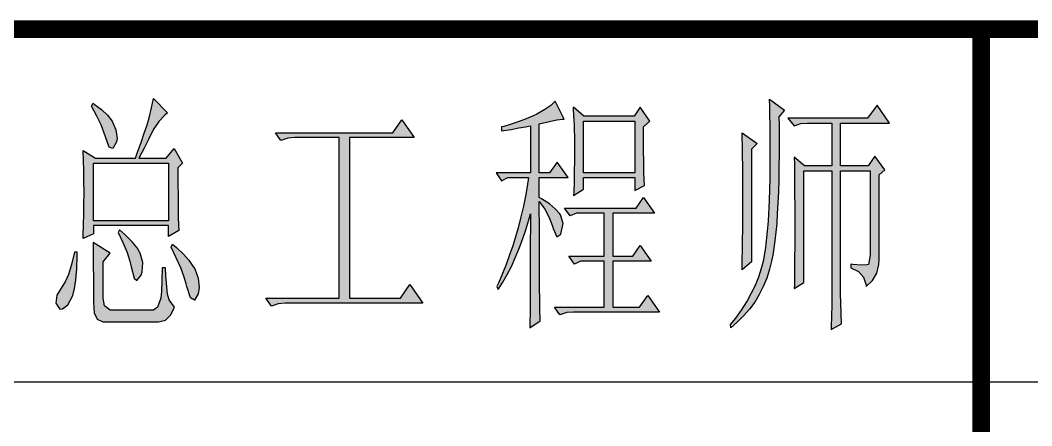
# Model space of a CAD drawing. Extents: x 575917 to 733065, y -270021 to -228021.
# Drawn here: x 633798 to 635345, y -265849 to -265228 of the extents above; entities that cross this region are included whole.
import ezdxf

# ---------------------------------------------------------------- set-up
doc = ezdxf.new("R2010")
doc.units = 0
doc.header["$LTSCALE"] = 1000
doc.header["$MEASUREMENT"] = 0
doc.layers.get('0').update_dxf_attribs({"linetype": 'CONTINUOUS'})
doc.layers.add('1', color=3, linetype='CONTINUOUS')

msp = doc.modelspace()

# ---------------------------------------------------------------- hatches: boundary and pattern name
at = {"layer": '1'}
h = msp.add_hatch(color=256, dxfattribs=at)
h.paths.add_polyline_path([(634018.9, -265373.1), (634023.2, -265369.7), (634001.4, -265347.5), (633998.4, -265361.6), (633995, -265376.9), (633992, -265388), (633987.3, -265400.8), (633982.6, -265414.9), (633977, -265429.9), (633974.1, -265438.8), (633913, -265438.8), (633894.2, -265426.9), (633894.7, -265442.3), (633895.1, -265458), (633895.1, -265474.3), (633895.5, -265490.9), (633895.5, -265493.1), (633895.1, -265508.8), (633895.1, -265524.6), (633894.7, -265540.9), (633894.2, -265556.7), (633894.2, -265561.8), (633910, -265554.5), (633910, -265542.1), (634024.4, -265542.1), (634024.4, -265558.8), (634040.2, -265549.8), (634039.8, -265540.9), (634039.4, -265529.3), (634039.4, -265497.3), (634038.9, -265476.8), (634038.9, -265453.8), (634046.2, -265446.5), (634033, -265423.9), (634021, -265438.8), (633979.2, -265438.8), (633987.3, -265423.5), (633994.1, -265410.2), (633999.7, -265398.7), (634002.2, -265394), (634009.9, -265382.5)])
h.paths.add_polyline_path([(634024.4, -265446.5), (634024.4, -265534.9), (633910, -265534.9), (633910, -265446.5)], flags=16)
h.paths.add_polyline_path([(633938.2, -265382.1), (633931.4, -265373.1), (633922, -265364.6), (633910.9, -265356), (633909.2, -265354.7), (633907, -265359.4), (633915.2, -265374.4), (633921.6, -265388), (633926.2, -265400.4), (633928, -265406), (633933.9, -265421.8), (633939.5, -265423.9), (633945, -265413.7), (633945.9, -265409), (633944.2, -265395.3)], flags=17)
h.paths.add_polyline_path([(634062, -265604), (634055.6, -265595.1), (634047.5, -265585.7), (634036.8, -265575.9), (634030.8, -265570.7), (634028.7, -265575.4), (634036.4, -265591.7), (634043.2, -265606.6), (634047.9, -265619.8), (634051.8, -265631.4), (634052.6, -265635.2), (634058.2, -265652.7), (634064.1, -265656.5), (634070.1, -265646.7), (634071.4, -265636.9), (634069.7, -265622.8), (634064.6, -265608.3)])
h.paths.add_polyline_path([(633981.3, -265584.4), (633976.6, -265576.3), (633968.9, -265566.9), (633958.3, -265556.2), (633949.7, -265548.5), (633947.6, -265552.8), (633955.3, -265569), (633961.3, -265583.1), (633965.5, -265596.4), (633967.7, -265605.3), (633971.9, -265622.8), (633976.2, -265626.2), (633983, -265618.1), (633984.3, -265613), (633985.2, -265598.5)])
h.paths.add_polyline_path([(633883.1, -265625), (633884.4, -265608.3), (633884.8, -265587.8), (633884.8, -265582.7), (633880.6, -265582.7), (633876.3, -265601.5), (633871.6, -265616.8), (633866.5, -265628.4), (633861.8, -265635.2), (633853.7, -265648.4), (633852.4, -265660.8), (633858.4, -265670.2), (633862.6, -265669.8), (633870.8, -265663.4), (633878.4, -265649.3), (633878.4, -265648.9), (633881, -265638.6)])
h.paths.add_polyline_path([(633924.5, -265653.1), (633924.5, -265597.6), (633935.2, -265584.4), (633909.2, -265567.8), (633909.2, -265576.7), (633909.6, -265588.7), (633909.6, -265603.6), (633910, -265621.5), (633910, -265659.5), (633910.9, -265675.8), (633915.6, -265685.6), (633924.1, -265689.4), (634009.5, -265689.4), (634020.2, -265686.9), (634028.3, -265678.7), (634033.8, -265666.8), (634025.7, -265655.7), (634023.2, -265647.2), (634021.9, -265636.1), (634020.6, -265619), (634020.2, -265607), (634015, -265607), (634014.6, -265626.7), (634013.8, -265642.5), (634012.9, -265653.1), (634007.8, -265666.8), (634001.4, -265671.5), (633935.2, -265671.5), (633926.7, -265665.1)])
h.paths.add_polyline_path([(634301.4, -265407.2), (634400, -265407.2), (634381.2, -265380.4), (634367.5, -265400), (634188.3, -265400), (634196.4, -265411.9), (634207, -265408.5), (634217.7, -265407.2), (634285.6, -265407.2), (634285.6, -265653.1), (634173.3, -265653.1), (634181.9, -265665.5), (634192.1, -265661.7), (634202.8, -265660.8), (634413.7, -265660.8), (634393.6, -265632.2), (634379.1, -265653.1), (634301.4, -265653.1)])
h.paths.add_polyline_path([(634591.5, -265468.7), (634635.9, -265468.7), (634618.8, -265444.8), (634607.3, -265461.5), (634591.5, -265461.5), (634591.5, -265386.3), (634606.9, -265382.5), (634618.4, -265380.4), (634626.9, -265379.1), (634629.5, -265379.1), (634615.8, -265351.8), (634609.4, -265358.2), (634600, -265364.6), (634587.6, -265371.4), (634581.2, -265374.4), (634568.9, -265379.5), (634557.8, -265383.8), (634547.1, -265387.2), (634537.3, -265390.2), (634533.9, -265391), (634533.9, -265397), (634548.4, -265394.9), (634560.3, -265392.7), (634570.6, -265391), (634578.3, -265389.3), (634578.3, -265461.5), (634525.7, -265461.5), (634533.9, -265473.4), (634543.3, -265468.7), (634574.8, -265468.7), (634573.1, -265482.4), (634570.6, -265496.9), (634567.2, -265512.3), (634563.3, -265528.5), (634559, -265545.6), (634555.2, -265559.2), (634550.9, -265572.9), (634546.2, -265587), (634541.1, -265601.5), (634535.1, -265615.6), (634529.2, -265630.1), (634526.6, -265635.2), (634528.7, -265639.9), (634535.6, -265628.8), (634542.4, -265616.8), (634548.8, -265604.5), (634554.8, -265591.7), (634560.3, -265578), (634565.9, -265563.5), (634571, -265548.5), (634575.7, -265533.2), (634578.3, -265524.2), (634578.3, -265545.6), (634577.8, -265565.2), (634577.8, -265650.1), (634577.4, -265663.8), (634577.4, -265677), (634577, -265688.6), (634577, -265698.4), (634592.8, -265687.7), (634592.8, -265682.2), (634592.3, -265674.5), (634592.3, -265653.1), (634591.9, -265639.5), (634591.9, -265542.1), (634591.5, -265516.5), (634591.5, -265505), (634600, -265517), (634606.4, -265529.8), (634611.6, -265543), (634612.8, -265546.8), (634618.4, -265559.2), (634624.4, -265555.4), (634625.2, -265552.8), (634627.8, -265538.7), (634623.9, -265525.5), (634623.1, -265524.2), (634616.2, -265517), (634606.9, -265508.8), (634594.9, -265501.2), (634591.5, -265499)])
h.paths.add_polyline_path([(634751.6, -265444.8), (634751.1, -265426.9), (634751.1, -265391), (634760.5, -265382.1), (634746, -265360.7), (634736.6, -265374.4), (634659.8, -265374.4), (634644, -265360.7), (634644.4, -265376.9), (634644.4, -265376.9), (634644.8, -265392.7), (634645.3, -265409), (634645.3, -265442.7), (634644.8, -265458.9), (634644.8, -265474.7), (634644.4, -265490.9), (634644, -265496), (634658.9, -265486.6), (634658.9, -265468.7), (634737.5, -265468.7), (634737.5, -265488.4), (634752.4, -265480.7), (634752, -265471.7), (634751.6, -265459.8)])
h.paths.add_polyline_path([(634737.5, -265461.5), (634658.9, -265461.5), (634658.9, -265382.1), (634737.5, -265382.1)], flags=16)
h.paths.add_polyline_path([(634751.1, -265499), (634739.6, -265515.3), (634630.3, -265515.3), (634638.9, -265527.2), (634648.3, -265522.9), (634690.5, -265522.9), (634690.5, -265588.7), (634636.7, -265588.7), (634645.3, -265601.1), (634654.7, -265596.4), (634690.5, -265596.4), (634690.5, -265666.8), (634615, -265666.8), (634623.1, -265678.7), (634633.7, -265675.3), (634644, -265674.5), (634775.5, -265674.5), (634757.5, -265648.9), (634744.7, -265666.8), (634703.8, -265666.8), (634703.8, -265596.4), (634762.7, -265596.4), (634746, -265572.5), (634734.5, -265588.7), (634703.8, -265588.7), (634703.8, -265522.9), (634767.8, -265522.9)])
h.paths.add_polyline_path([(634916.2, -265425.2), (634924.7, -265416.2), (634901.6, -265400), (634901.6, -265408.1), (634902.1, -265419.6), (634902.1, -265434.1), (634902.5, -265452.1), (634902.5, -265548.1), (634902.1, -265564.3), (634902.1, -265579.3), (634901.6, -265593.4), (634901.6, -265610), (634916.2, -265597.6)], flags=17)
h.paths.add_polyline_path([(634957.1, -265490.5), (634957.6, -265472.1), (634958, -265452.9), (634958.4, -265432.4), (634958.4, -265388.5), (634958, -265375.7), (634966.5, -265365.4), (634943.5, -265348.8), (634943.9, -265359.9), (634943.9, -265372.7), (634944.3, -265387.6), (634944.3, -265470), (634943.9, -265487.1), (634943.5, -265503.7), (634941.8, -265535.3), (634940.5, -265550.7), (634938.8, -265565.6), (634937.5, -265579.7), (634937.1, -265581.4), (634934.9, -265594.7), (634931.5, -265607.5), (634927.3, -265620.7), (634922.1, -265633.5), (634915.7, -265646.3), (634908.9, -265658.7), (634900.8, -265671.5), (634891.8, -265683.9), (634883.7, -265693.7), (634884.6, -265698.4), (634894.8, -265689.4), (634904.2, -265680), (634913.2, -265670.2), (634920.9, -265659.1), (634927.7, -265647.6), (634933.7, -265635.2), (634939.2, -265622.4), (634943.5, -265608.7), (634946.5, -265596.8), (634948.6, -265587.4), (634950.3, -265576.7), (634951.6, -265565.2), (634953.3, -265552.4), (634954.6, -265538.7), (634955.4, -265523.8), (634956.3, -265507.6)])
h.paths.add_polyline_path([(634996, -265458.5), (635038.7, -265458.5), (635038.7, -265663.8), (635038.2, -265680.5), (635037.8, -265697.5), (635037.8, -265701.4), (635053.6, -265692.4), (635052.8, -265660.8), (635052.3, -265645.9), (635052.3, -265458.5), (635097.6, -265458.5), (635097.6, -265587.4), (635095, -265601.5), (635092.5, -265602.3), (635083.5, -265602.8), (635070.7, -265601.5), (635068.1, -265601.1), (635068.1, -265607), (635079.7, -265612.6), (635087.3, -265621.1), (635091.2, -265633.5), (635091.2, -265635.2), (635101, -265626.2), (635107.8, -265615.1), (635110.8, -265601.9), (635111.2, -265594.7), (635111.2, -265464.5), (635119.8, -265456.8), (635104.8, -265435.9), (635094.6, -265450.8), (635052.3, -265450.8), (635052.3, -265385.1), (635127, -265385.1), (635108.3, -265357.7), (635093.3, -265377.4), (634971.7, -265377.4), (634981, -265389.3), (634991.3, -265385.9), (635001.1, -265385.1), (635038.7, -265385.1), (635038.7, -265450.8), (634996.8, -265450.8), (634981, -265437.6), (634981.5, -265448.7), (634981.9, -265461.9), (634981.9, -265493.5), (634982.3, -265512.3), (634982.3, -265573.7), (634981.9, -265590.8), (634981.9, -265606.2), (634981.5, -265620.3), (634981.5, -265633.1), (634981, -265638.2), (634996, -265629.2)])
h = msp.add_hatch(color=256, dxfattribs=at)
h.paths.add_polyline_path([(634018.9, -265373.1), (634023.2, -265369.7), (634001.4, -265347.5), (633998.4, -265361.6), (633995, -265376.9), (633992, -265388), (633987.3, -265400.8), (633982.6, -265414.9), (633977, -265429.9), (633974.1, -265438.8), (633913, -265438.8), (633894.2, -265426.9), (633894.7, -265442.3), (633895.1, -265458), (633895.1, -265474.3), (633895.5, -265490.9), (633895.5, -265493.1), (633895.1, -265508.8), (633895.1, -265524.6), (633894.7, -265540.9), (633894.2, -265556.7), (633894.2, -265561.8), (633910, -265554.5), (633910, -265542.1), (634024.4, -265542.1), (634024.4, -265558.8), (634040.2, -265549.8), (634039.8, -265540.9), (634039.4, -265529.3), (634039.4, -265497.3), (634038.9, -265476.8), (634038.9, -265453.8), (634046.2, -265446.5), (634033, -265423.9), (634021, -265438.8), (633979.2, -265438.8), (633987.3, -265423.5), (633994.1, -265410.2), (633999.7, -265398.7), (634002.2, -265394), (634009.9, -265382.5)])
h.paths.add_polyline_path([(634024.4, -265446.5), (634024.4, -265534.9), (633910, -265534.9), (633910, -265446.5)], flags=16)
h.paths.add_polyline_path([(633938.2, -265382.1), (633931.4, -265373.1), (633922, -265364.6), (633910.9, -265356), (633909.2, -265354.7), (633907, -265359.4), (633915.2, -265374.4), (633921.6, -265388), (633926.2, -265400.4), (633928, -265406), (633933.9, -265421.8), (633939.5, -265423.9), (633945, -265413.7), (633945.9, -265409), (633944.2, -265395.3)], flags=17)
h.paths.add_polyline_path([(634062, -265604), (634055.6, -265595.1), (634047.5, -265585.7), (634036.8, -265575.9), (634030.8, -265570.7), (634028.7, -265575.4), (634036.4, -265591.7), (634043.2, -265606.6), (634047.9, -265619.8), (634051.8, -265631.4), (634052.6, -265635.2), (634058.2, -265652.7), (634064.1, -265656.5), (634070.1, -265646.7), (634071.4, -265636.9), (634069.7, -265622.8), (634064.6, -265608.3)])
h.paths.add_polyline_path([(633981.3, -265584.4), (633976.6, -265576.3), (633968.9, -265566.9), (633958.3, -265556.2), (633949.7, -265548.5), (633947.6, -265552.8), (633955.3, -265569), (633961.3, -265583.1), (633965.5, -265596.4), (633967.7, -265605.3), (633971.9, -265622.8), (633976.2, -265626.2), (633983, -265618.1), (633984.3, -265613), (633985.2, -265598.5)])
h.paths.add_polyline_path([(633883.1, -265625), (633884.4, -265608.3), (633884.8, -265587.8), (633884.8, -265582.7), (633880.6, -265582.7), (633876.3, -265601.5), (633871.6, -265616.8), (633866.5, -265628.4), (633861.8, -265635.2), (633853.7, -265648.4), (633852.4, -265660.8), (633858.4, -265670.2), (633862.6, -265669.8), (633870.8, -265663.4), (633878.4, -265649.3), (633878.4, -265648.9), (633881, -265638.6)])
h.paths.add_polyline_path([(633924.5, -265653.1), (633924.5, -265597.6), (633935.2, -265584.4), (633909.2, -265567.8), (633909.2, -265576.7), (633909.6, -265588.7), (633909.6, -265603.6), (633910, -265621.5), (633910, -265659.5), (633910.9, -265675.8), (633915.6, -265685.6), (633924.1, -265689.4), (634009.5, -265689.4), (634020.2, -265686.9), (634028.3, -265678.7), (634033.8, -265666.8), (634025.7, -265655.7), (634023.2, -265647.2), (634021.9, -265636.1), (634020.6, -265619), (634020.2, -265607), (634015, -265607), (634014.6, -265626.7), (634013.8, -265642.5), (634012.9, -265653.1), (634007.8, -265666.8), (634001.4, -265671.5), (633935.2, -265671.5), (633926.7, -265665.1)])
h.paths.add_polyline_path([(634301.4, -265407.2), (634400, -265407.2), (634381.2, -265380.4), (634367.5, -265400), (634188.3, -265400), (634196.4, -265411.9), (634207, -265408.5), (634217.7, -265407.2), (634285.6, -265407.2), (634285.6, -265653.1), (634173.3, -265653.1), (634181.9, -265665.5), (634192.1, -265661.7), (634202.8, -265660.8), (634413.7, -265660.8), (634393.6, -265632.2), (634379.1, -265653.1), (634301.4, -265653.1)])
h.paths.add_polyline_path([(634591.5, -265468.7), (634635.9, -265468.7), (634618.8, -265444.8), (634607.3, -265461.5), (634591.5, -265461.5), (634591.5, -265386.3), (634606.9, -265382.5), (634618.4, -265380.4), (634626.9, -265379.1), (634629.5, -265379.1), (634615.8, -265351.8), (634609.4, -265358.2), (634600, -265364.6), (634587.6, -265371.4), (634581.2, -265374.4), (634568.9, -265379.5), (634557.8, -265383.8), (634547.1, -265387.2), (634537.3, -265390.2), (634533.9, -265391), (634533.9, -265397), (634548.4, -265394.9), (634560.3, -265392.7), (634570.6, -265391), (634578.3, -265389.3), (634578.3, -265461.5), (634525.7, -265461.5), (634533.9, -265473.4), (634543.3, -265468.7), (634574.8, -265468.7), (634573.1, -265482.4), (634570.6, -265496.9), (634567.2, -265512.3), (634563.3, -265528.5), (634559, -265545.6), (634555.2, -265559.2), (634550.9, -265572.9), (634546.2, -265587), (634541.1, -265601.5), (634535.1, -265615.6), (634529.2, -265630.1), (634526.6, -265635.2), (634528.7, -265639.9), (634535.6, -265628.8), (634542.4, -265616.8), (634548.8, -265604.5), (634554.8, -265591.7), (634560.3, -265578), (634565.9, -265563.5), (634571, -265548.5), (634575.7, -265533.2), (634578.3, -265524.2), (634578.3, -265545.6), (634577.8, -265565.2), (634577.8, -265650.1), (634577.4, -265663.8), (634577.4, -265677), (634577, -265688.6), (634577, -265698.4), (634592.8, -265687.7), (634592.8, -265682.2), (634592.3, -265674.5), (634592.3, -265653.1), (634591.9, -265639.5), (634591.9, -265542.1), (634591.5, -265516.5), (634591.5, -265505), (634600, -265517), (634606.4, -265529.8), (634611.6, -265543), (634612.8, -265546.8), (634618.4, -265559.2), (634624.4, -265555.4), (634625.2, -265552.8), (634627.8, -265538.7), (634623.9, -265525.5), (634623.1, -265524.2), (634616.2, -265517), (634606.9, -265508.8), (634594.9, -265501.2), (634591.5, -265499)])
h.paths.add_polyline_path([(634751.6, -265444.8), (634751.1, -265426.9), (634751.1, -265391), (634760.5, -265382.1), (634746, -265360.7), (634736.6, -265374.4), (634659.8, -265374.4), (634644, -265360.7), (634644.4, -265376.9), (634644.4, -265376.9), (634644.8, -265392.7), (634645.3, -265409), (634645.3, -265442.7), (634644.8, -265458.9), (634644.8, -265474.7), (634644.4, -265490.9), (634644, -265496), (634658.9, -265486.6), (634658.9, -265468.7), (634737.5, -265468.7), (634737.5, -265488.4), (634752.4, -265480.7), (634752, -265471.7), (634751.6, -265459.8)])
h.paths.add_polyline_path([(634737.5, -265461.5), (634658.9, -265461.5), (634658.9, -265382.1), (634737.5, -265382.1)], flags=16)
h.paths.add_polyline_path([(634751.1, -265499), (634739.6, -265515.3), (634630.3, -265515.3), (634638.9, -265527.2), (634648.3, -265522.9), (634690.5, -265522.9), (634690.5, -265588.7), (634636.7, -265588.7), (634645.3, -265601.1), (634654.7, -265596.4), (634690.5, -265596.4), (634690.5, -265666.8), (634615, -265666.8), (634623.1, -265678.7), (634633.7, -265675.3), (634644, -265674.5), (634775.5, -265674.5), (634757.5, -265648.9), (634744.7, -265666.8), (634703.8, -265666.8), (634703.8, -265596.4), (634762.7, -265596.4), (634746, -265572.5), (634734.5, -265588.7), (634703.8, -265588.7), (634703.8, -265522.9), (634767.8, -265522.9)])
h.paths.add_polyline_path([(634916.2, -265425.2), (634924.7, -265416.2), (634901.6, -265400), (634901.6, -265408.1), (634902.1, -265419.6), (634902.1, -265434.1), (634902.5, -265452.1), (634902.5, -265548.1), (634902.1, -265564.3), (634902.1, -265579.3), (634901.6, -265593.4), (634901.6, -265610), (634916.2, -265597.6)], flags=17)
h.paths.add_polyline_path([(634957.1, -265490.5), (634957.6, -265472.1), (634958, -265452.9), (634958.4, -265432.4), (634958.4, -265388.5), (634958, -265375.7), (634966.5, -265365.4), (634943.5, -265348.8), (634943.9, -265359.9), (634943.9, -265372.7), (634944.3, -265387.6), (634944.3, -265470), (634943.9, -265487.1), (634943.5, -265503.7), (634941.8, -265535.3), (634940.5, -265550.7), (634938.8, -265565.6), (634937.5, -265579.7), (634937.1, -265581.4), (634934.9, -265594.7), (634931.5, -265607.5), (634927.3, -265620.7), (634922.1, -265633.5), (634915.7, -265646.3), (634908.9, -265658.7), (634900.8, -265671.5), (634891.8, -265683.9), (634883.7, -265693.7), (634884.6, -265698.4), (634894.8, -265689.4), (634904.2, -265680), (634913.2, -265670.2), (634920.9, -265659.1), (634927.7, -265647.6), (634933.7, -265635.2), (634939.2, -265622.4), (634943.5, -265608.7), (634946.5, -265596.8), (634948.6, -265587.4), (634950.3, -265576.7), (634951.6, -265565.2), (634953.3, -265552.4), (634954.6, -265538.7), (634955.4, -265523.8), (634956.3, -265507.6)])
h.paths.add_polyline_path([(634996, -265458.5), (635038.7, -265458.5), (635038.7, -265663.8), (635038.2, -265680.5), (635037.8, -265697.5), (635037.8, -265701.4), (635053.6, -265692.4), (635052.8, -265660.8), (635052.3, -265645.9), (635052.3, -265458.5), (635097.6, -265458.5), (635097.6, -265587.4), (635095, -265601.5), (635092.5, -265602.3), (635083.5, -265602.8), (635070.7, -265601.5), (635068.1, -265601.1), (635068.1, -265607), (635079.7, -265612.6), (635087.3, -265621.1), (635091.2, -265633.5), (635091.2, -265635.2), (635101, -265626.2), (635107.8, -265615.1), (635110.8, -265601.9), (635111.2, -265594.7), (635111.2, -265464.5), (635119.8, -265456.8), (635104.8, -265435.9), (635094.6, -265450.8), (635052.3, -265450.8), (635052.3, -265385.1), (635127, -265385.1), (635108.3, -265357.7), (635093.3, -265377.4), (634971.7, -265377.4), (634981, -265389.3), (634991.3, -265385.9), (635001.1, -265385.1), (635038.7, -265385.1), (635038.7, -265450.8), (634996.8, -265450.8), (634981, -265437.6), (634981.5, -265448.7), (634981.9, -265461.9), (634981.9, -265493.5), (634982.3, -265512.3), (634982.3, -265573.7), (634981.9, -265590.8), (634981.9, -265606.2), (634981.5, -265620.3), (634981.5, -265633.1), (634981, -265638.2), (634996, -265629.2)])

# ---------------------------------------------------------------- linework, layer by layer
at = {"color": 7}
for points in [[(634039.8, -265540.9), (634040.2, -265549.8), (634024.4, -265558.8), (634024.4, -265542.1), (633910, -265542.1), (633910, -265554.5), (633894.2, -265561.8), (633894.2, -265556.7), (633894.7, -265540.9), (633895.1, -265524.6), (633895.1, -265508.8), (633895.5, -265493.1), (633895.5, -265490.9), (633895.1, -265474.3), (633895.1, -265458), (633894.7, -265442.3), (633894.2, -265426.9), (633913, -265438.8), (633974.1, -265438.8), (633977, -265429.9), (633982.6, -265414.9), (633987.3, -265400.8), (633992, -265388), (633995, -265376.9), (633998.4, -265361.6), (634001.4, -265347.5), (634023.2, -265369.7), (634018.9, -265373.1), (634009.9, -265382.5), (634002.2, -265394), (633999.7, -265398.7), (633994.1, -265410.2), (633987.3, -265423.5), (633979.2, -265438.8), (634021, -265438.8), (634033, -265423.9), (634046.2, -265446.5), (634038.9, -265453.8), (634038.9, -265476.8), (634039.4, -265497.3), (634039.4, -265529.3)], [(634039.8, -265540.9), (634040.2, -265549.8), (634024.4, -265558.8), (634024.4, -265542.1), (633910, -265542.1), (633910, -265554.5), (633894.2, -265561.8), (633894.2, -265556.7), (633894.7, -265540.9), (633895.1, -265524.6), (633895.1, -265508.8), (633895.5, -265493.1), (633895.5, -265490.9), (633895.1, -265474.3), (633895.1, -265458), (633894.7, -265442.3), (633894.2, -265426.9), (633913, -265438.8), (633974.1, -265438.8), (633977, -265429.9), (633982.6, -265414.9), (633987.3, -265400.8), (633992, -265388), (633995, -265376.9), (633998.4, -265361.6), (634001.4, -265347.5), (634023.2, -265369.7), (634018.9, -265373.1), (634009.9, -265382.5), (634002.2, -265394), (633999.7, -265398.7), (633994.1, -265410.2), (633987.3, -265423.5), (633979.2, -265438.8), (634021, -265438.8), (634033, -265423.9), (634046.2, -265446.5), (634038.9, -265453.8), (634038.9, -265476.8), (634039.4, -265497.3), (634039.4, -265529.3)], [(634894.8, -265689.4), (634884.6, -265698.4), (634883.7, -265693.7), (634891.8, -265683.9), (634900.8, -265671.5), (634908.9, -265658.7), (634915.7, -265646.3), (634922.1, -265633.5), (634927.3, -265620.7), (634931.5, -265607.5), (634934.9, -265594.7), (634937.1, -265581.4), (634937.5, -265579.7), (634938.8, -265565.6), (634940.5, -265550.7), (634941.8, -265535.3), (634943.5, -265503.7), (634943.9, -265487.1), (634944.3, -265470), (634944.3, -265387.6), (634943.9, -265372.7), (634943.9, -265359.9), (634943.5, -265348.8), (634966.5, -265365.4), (634958, -265375.7), (634958.4, -265388.5), (634958.4, -265432.4), (634958, -265452.9), (634957.6, -265472.1), (634957.1, -265490.5), (634956.3, -265507.6), (634955.4, -265523.8), (634954.6, -265538.7), (634953.3, -265552.4), (634951.6, -265565.2), (634950.3, -265576.7), (634948.6, -265587.4), (634946.5, -265596.8), (634943.5, -265608.7), (634939.2, -265622.4), (634933.7, -265635.2), (634927.7, -265647.6), (634920.9, -265659.1), (634913.2, -265670.2), (634904.2, -265680)], [(634894.8, -265689.4), (634884.6, -265698.4), (634883.7, -265693.7), (634891.8, -265683.9), (634900.8, -265671.5), (634908.9, -265658.7), (634915.7, -265646.3), (634922.1, -265633.5), (634927.3, -265620.7), (634931.5, -265607.5), (634934.9, -265594.7), (634937.1, -265581.4), (634937.5, -265579.7), (634938.8, -265565.6), (634940.5, -265550.7), (634941.8, -265535.3), (634943.5, -265503.7), (634943.9, -265487.1), (634944.3, -265470), (634944.3, -265387.6), (634943.9, -265372.7), (634943.9, -265359.9), (634943.5, -265348.8), (634966.5, -265365.4), (634958, -265375.7), (634958.4, -265388.5), (634958.4, -265432.4), (634958, -265452.9), (634957.6, -265472.1), (634957.1, -265490.5), (634956.3, -265507.6), (634955.4, -265523.8), (634954.6, -265538.7), (634953.3, -265552.4), (634951.6, -265565.2), (634950.3, -265576.7), (634948.6, -265587.4), (634946.5, -265596.8), (634943.5, -265608.7), (634939.2, -265622.4), (634933.7, -265635.2), (634927.7, -265647.6), (634920.9, -265659.1), (634913.2, -265670.2), (634904.2, -265680)], [(633915.2, -265374.4), (633907, -265359.4), (633909.2, -265354.7), (633910.9, -265356), (633922, -265364.6), (633931.4, -265373.1), (633938.2, -265382.1), (633944.2, -265395.3), (633945.9, -265409), (633945, -265413.7), (633939.5, -265423.9), (633933.9, -265421.8), (633928, -265406), (633926.2, -265400.4), (633921.6, -265388)], [(633915.2, -265374.4), (633907, -265359.4), (633909.2, -265354.7), (633910.9, -265356), (633922, -265364.6), (633931.4, -265373.1), (633938.2, -265382.1), (633944.2, -265395.3), (633945.9, -265409), (633945, -265413.7), (633939.5, -265423.9), (633933.9, -265421.8), (633928, -265406), (633926.2, -265400.4), (633921.6, -265388)], [(635037.8, -265701.4), (635053.6, -265692.4), (635052.8, -265660.8), (635052.3, -265645.9), (635052.3, -265458.5), (635097.6, -265458.5), (635097.6, -265587.4), (635095, -265601.5), (635092.5, -265602.3), (635083.5, -265602.8), (635070.7, -265601.5), (635068.1, -265601.1), (635068.1, -265607), (635079.7, -265612.6), (635087.3, -265621.1), (635091.2, -265633.5), (635091.2, -265635.2), (635101, -265626.2), (635107.8, -265615.1), (635110.8, -265601.9), (635111.2, -265594.7), (635111.2, -265464.5), (635119.8, -265456.8), (635104.8, -265435.9), (635094.6, -265450.8), (635052.3, -265450.8), (635052.3, -265385.1), (635127, -265385.1), (635108.3, -265357.7), (635093.3, -265377.4), (634971.7, -265377.4), (634981, -265389.3), (634991.3, -265385.9), (635001.1, -265385.1), (635038.7, -265385.1), (635038.7, -265450.8), (634996.8, -265450.8), (634981, -265437.6), (634981.5, -265448.7), (634981.9, -265461.9), (634981.9, -265493.5), (634982.3, -265512.3), (634982.3, -265573.7), (634981.9, -265590.8), (634981.9, -265606.2), (634981.5, -265620.3), (634981.5, -265633.1), (634981, -265638.2), (634996, -265629.2), (634996, -265458.5), (635038.7, -265458.5), (635038.7, -265663.8), (635038.2, -265680.5), (635037.8, -265697.5)], [(635037.8, -265701.4), (635053.6, -265692.4), (635052.8, -265660.8), (635052.3, -265645.9), (635052.3, -265458.5), (635097.6, -265458.5), (635097.6, -265587.4), (635095, -265601.5), (635092.5, -265602.3), (635083.5, -265602.8), (635070.7, -265601.5), (635068.1, -265601.1), (635068.1, -265607), (635079.7, -265612.6), (635087.3, -265621.1), (635091.2, -265633.5), (635091.2, -265635.2), (635101, -265626.2), (635107.8, -265615.1), (635110.8, -265601.9), (635111.2, -265594.7), (635111.2, -265464.5), (635119.8, -265456.8), (635104.8, -265435.9), (635094.6, -265450.8), (635052.3, -265450.8), (635052.3, -265385.1), (635127, -265385.1), (635108.3, -265357.7), (635093.3, -265377.4), (634971.7, -265377.4), (634981, -265389.3), (634991.3, -265385.9), (635001.1, -265385.1), (635038.7, -265385.1), (635038.7, -265450.8), (634996.8, -265450.8), (634981, -265437.6), (634981.5, -265448.7), (634981.9, -265461.9), (634981.9, -265493.5), (634982.3, -265512.3), (634982.3, -265573.7), (634981.9, -265590.8), (634981.9, -265606.2), (634981.5, -265620.3), (634981.5, -265633.1), (634981, -265638.2), (634996, -265629.2), (634996, -265458.5), (635038.7, -265458.5), (635038.7, -265663.8), (635038.2, -265680.5), (635037.8, -265697.5)], [(634393.6, -265632.2), (634413.7, -265660.8), (634202.8, -265660.8), (634192.1, -265661.7), (634181.9, -265665.5), (634173.3, -265653.1), (634285.6, -265653.1), (634285.6, -265407.2), (634217.7, -265407.2), (634207, -265408.5), (634196.4, -265411.9), (634188.3, -265400), (634367.5, -265400), (634381.2, -265380.4), (634400, -265407.2), (634301.4, -265407.2), (634301.4, -265653.1), (634379.1, -265653.1)], [(634393.6, -265632.2), (634413.7, -265660.8), (634202.8, -265660.8), (634192.1, -265661.7), (634181.9, -265665.5), (634173.3, -265653.1), (634285.6, -265653.1), (634285.6, -265407.2), (634217.7, -265407.2), (634207, -265408.5), (634196.4, -265411.9), (634188.3, -265400), (634367.5, -265400), (634381.2, -265380.4), (634400, -265407.2), (634301.4, -265407.2), (634301.4, -265653.1), (634379.1, -265653.1)], [(634658.9, -265461.5), (634658.9, -265382.1), (634737.5, -265382.1), (634737.5, -265461.5)], [(634658.9, -265461.5), (634658.9, -265382.1), (634737.5, -265382.1), (634737.5, -265461.5)], [(634901.6, -265408.1), (634901.6, -265400), (634924.7, -265416.2), (634916.2, -265425.2), (634916.2, -265597.6), (634901.6, -265610), (634901.6, -265593.4), (634902.1, -265579.3), (634902.1, -265564.3), (634902.5, -265548.1), (634902.5, -265452.1), (634902.1, -265434.1), (634902.1, -265419.6)], [(634901.6, -265408.1), (634901.6, -265400), (634924.7, -265416.2), (634916.2, -265425.2), (634916.2, -265597.6), (634901.6, -265610), (634901.6, -265593.4), (634902.1, -265579.3), (634902.1, -265564.3), (634902.5, -265548.1), (634902.5, -265452.1), (634902.1, -265434.1), (634902.1, -265419.6)], [(633910, -265534.9), (633910, -265446.5), (634024.4, -265446.5), (634024.4, -265534.9)], [(633910, -265534.9), (633910, -265446.5), (634024.4, -265446.5), (634024.4, -265534.9)], [(633955.3, -265569), (633961.3, -265583.1), (633965.5, -265596.4), (633967.7, -265605.3), (633971.9, -265622.8), (633976.2, -265626.2), (633983, -265618.1), (633984.3, -265613), (633985.2, -265598.5), (633981.3, -265584.4), (633976.6, -265576.3), (633968.9, -265566.9), (633958.3, -265556.2), (633949.7, -265548.5), (633947.6, -265552.8)], [(633955.3, -265569), (633961.3, -265583.1), (633965.5, -265596.4), (633967.7, -265605.3), (633971.9, -265622.8), (633976.2, -265626.2), (633983, -265618.1), (633984.3, -265613), (633985.2, -265598.5), (633981.3, -265584.4), (633976.6, -265576.3), (633968.9, -265566.9), (633958.3, -265556.2), (633949.7, -265548.5), (633947.6, -265552.8)], [(633878.4, -265649.3), (633878.4, -265648.9), (633881, -265638.6), (633883.1, -265625), (633884.4, -265608.3), (633884.8, -265587.8), (633884.8, -265582.7), (633880.6, -265582.7), (633876.3, -265601.5), (633871.6, -265616.8), (633866.5, -265628.4), (633861.8, -265635.2), (633853.7, -265648.4), (633852.4, -265660.8), (633858.4, -265670.2), (633862.6, -265669.8), (633870.8, -265663.4)], [(633878.4, -265649.3), (633878.4, -265648.9), (633881, -265638.6), (633883.1, -265625), (633884.4, -265608.3), (633884.8, -265587.8), (633884.8, -265582.7), (633880.6, -265582.7), (633876.3, -265601.5), (633871.6, -265616.8), (633866.5, -265628.4), (633861.8, -265635.2), (633853.7, -265648.4), (633852.4, -265660.8), (633858.4, -265670.2), (633862.6, -265669.8), (633870.8, -265663.4)], [(633909.2, -265576.7), (633909.6, -265588.7), (633909.6, -265603.6), (633910, -265621.5), (633910, -265659.5), (633910.9, -265675.8), (633915.6, -265685.6), (633924.1, -265689.4), (634009.5, -265689.4), (634020.2, -265686.9), (634028.3, -265678.7), (634033.8, -265666.8), (634025.7, -265655.7), (634023.2, -265647.2), (634021.9, -265636.1), (634020.6, -265619), (634020.2, -265607), (634015, -265607), (634014.6, -265626.7), (634013.8, -265642.5), (634012.9, -265653.1), (634007.8, -265666.8), (634001.4, -265671.5), (633935.2, -265671.5), (633926.7, -265665.1), (633924.5, -265653.1), (633924.5, -265597.6), (633935.2, -265584.4), (633909.2, -265567.8)], [(633909.2, -265576.7), (633909.6, -265588.7), (633909.6, -265603.6), (633910, -265621.5), (633910, -265659.5), (633910.9, -265675.8), (633915.6, -265685.6), (633924.1, -265689.4), (634009.5, -265689.4), (634020.2, -265686.9), (634028.3, -265678.7), (634033.8, -265666.8), (634025.7, -265655.7), (634023.2, -265647.2), (634021.9, -265636.1), (634020.6, -265619), (634020.2, -265607), (634015, -265607), (634014.6, -265626.7), (634013.8, -265642.5), (634012.9, -265653.1), (634007.8, -265666.8), (634001.4, -265671.5), (633935.2, -265671.5), (633926.7, -265665.1), (633924.5, -265653.1), (633924.5, -265597.6), (633935.2, -265584.4), (633909.2, -265567.8)], [(634043.2, -265606.6), (634036.4, -265591.7), (634028.7, -265575.4), (634030.8, -265570.7), (634036.8, -265575.9), (634047.5, -265585.7), (634055.6, -265595.1), (634062, -265604), (634064.6, -265608.3), (634069.7, -265622.8), (634071.4, -265636.9), (634070.1, -265646.7), (634064.1, -265656.5), (634058.2, -265652.7), (634052.6, -265635.2), (634051.8, -265631.4), (634047.9, -265619.8)], [(634043.2, -265606.6), (634036.4, -265591.7), (634028.7, -265575.4), (634030.8, -265570.7), (634036.8, -265575.9), (634047.5, -265585.7), (634055.6, -265595.1), (634062, -265604), (634064.6, -265608.3), (634069.7, -265622.8), (634071.4, -265636.9), (634070.1, -265646.7), (634064.1, -265656.5), (634058.2, -265652.7), (634052.6, -265635.2), (634051.8, -265631.4), (634047.9, -265619.8)]]:
    msp.add_lwpolyline(points, close=True, dxfattribs=at)
for points in [[(634644.4, -265376.9), (634644, -265360.7)], [(634644.4, -265376.9), (634644.8, -265392.7), (634645.3, -265409), (634645.3, -265442.7), (634644.8, -265458.9), (634644.8, -265474.7), (634644.4, -265490.9), (634644, -265496), (634658.9, -265486.6), (634658.9, -265468.7), (634737.5, -265468.7), (634737.5, -265488.4), (634752.4, -265480.7), (634752, -265471.7), (634751.6, -265459.8), (634751.6, -265444.8), (634751.1, -265426.9), (634751.1, -265391), (634760.5, -265382.1), (634746, -265360.7), (634736.6, -265374.4), (634659.8, -265374.4), (634644, -265360.7)], [(634644.4, -265376.9), (634644, -265360.7)], [(634644.4, -265376.9), (634644.8, -265392.7), (634645.3, -265409), (634645.3, -265442.7), (634644.8, -265458.9), (634644.8, -265474.7), (634644.4, -265490.9), (634644, -265496), (634658.9, -265486.6), (634658.9, -265468.7), (634737.5, -265468.7), (634737.5, -265488.4), (634752.4, -265480.7), (634752, -265471.7), (634751.6, -265459.8), (634751.6, -265444.8), (634751.1, -265426.9), (634751.1, -265391), (634760.5, -265382.1), (634746, -265360.7), (634736.6, -265374.4), (634659.8, -265374.4), (634644, -265360.7)]]:
    msp.add_lwpolyline(points, dxfattribs=at)
at = {"layer": '1'}
msp.add_line((633017, -265781.2), (638417, -265781.2), dxfattribs=at)
msp.add_line((633017, -265781.2), (638417, -265781.2), dxfattribs=at)
at = {"layer": '1', "const_width": 27}
for points in [[(633017, -265241.2), (649217, -265241.2)], [(633017, -265241.2), (649217, -265241.2)], [(635267, -265241.2), (635267, -269021.2)], [(635267, -265241.2), (635267, -269021.2)]]:
    msp.add_lwpolyline(points, dxfattribs=at)
at = {"layer": '1'}
for points in [[(634618.4, -265559.2), (634624.4, -265555.4), (634625.2, -265552.8), (634627.8, -265538.7), (634623.9, -265525.5), (634623.1, -265524.2), (634616.2, -265517), (634606.9, -265508.8), (634594.9, -265501.2), (634591.5, -265499), (634591.5, -265468.7), (634635.9, -265468.7), (634618.8, -265444.8), (634607.3, -265461.5), (634591.5, -265461.5), (634591.5, -265386.3), (634606.9, -265382.5), (634618.4, -265380.4), (634626.9, -265379.1), (634629.5, -265379.1), (634615.8, -265351.8), (634609.4, -265358.2), (634600, -265364.6), (634587.6, -265371.4), (634581.2, -265374.4), (634568.9, -265379.5), (634557.8, -265383.8), (634547.1, -265387.2), (634537.3, -265390.2), (634533.9, -265391), (634533.9, -265397), (634548.4, -265394.9), (634560.3, -265392.7), (634570.6, -265391), (634578.3, -265389.3), (634578.3, -265461.5), (634525.7, -265461.5), (634533.9, -265473.4), (634543.3, -265468.7), (634574.8, -265468.7), (634573.1, -265482.4), (634570.6, -265496.9), (634567.2, -265512.3), (634563.3, -265528.5), (634559, -265545.6), (634555.2, -265559.2), (634550.9, -265572.9), (634546.2, -265587), (634541.1, -265601.5), (634535.1, -265615.6), (634529.2, -265630.1), (634526.6, -265635.2), (634528.7, -265639.9), (634535.6, -265628.8), (634542.4, -265616.8), (634548.8, -265604.5), (634554.8, -265591.7), (634560.3, -265578), (634565.9, -265563.5), (634571, -265548.5), (634575.7, -265533.2), (634578.3, -265524.2), (634578.3, -265545.6), (634577.8, -265565.2), (634577.8, -265650.1), (634577.4, -265663.8), (634577.4, -265677), (634577, -265688.6), (634577, -265698.4), (634592.8, -265687.7), (634592.8, -265682.2), (634592.3, -265674.5), (634592.3, -265653.1), (634591.9, -265639.5), (634591.9, -265542.1), (634591.5, -265516.5), (634591.5, -265505), (634600, -265517), (634606.4, -265529.8), (634611.6, -265543), (634612.8, -265546.8)], [(634618.4, -265559.2), (634624.4, -265555.4), (634625.2, -265552.8), (634627.8, -265538.7), (634623.9, -265525.5), (634623.1, -265524.2), (634616.2, -265517), (634606.9, -265508.8), (634594.9, -265501.2), (634591.5, -265499), (634591.5, -265468.7), (634635.9, -265468.7), (634618.8, -265444.8), (634607.3, -265461.5), (634591.5, -265461.5), (634591.5, -265386.3), (634606.9, -265382.5), (634618.4, -265380.4), (634626.9, -265379.1), (634629.5, -265379.1), (634615.8, -265351.8), (634609.4, -265358.2), (634600, -265364.6), (634587.6, -265371.4), (634581.2, -265374.4), (634568.9, -265379.5), (634557.8, -265383.8), (634547.1, -265387.2), (634537.3, -265390.2), (634533.9, -265391), (634533.9, -265397), (634548.4, -265394.9), (634560.3, -265392.7), (634570.6, -265391), (634578.3, -265389.3), (634578.3, -265461.5), (634525.7, -265461.5), (634533.9, -265473.4), (634543.3, -265468.7), (634574.8, -265468.7), (634573.1, -265482.4), (634570.6, -265496.9), (634567.2, -265512.3), (634563.3, -265528.5), (634559, -265545.6), (634555.2, -265559.2), (634550.9, -265572.9), (634546.2, -265587), (634541.1, -265601.5), (634535.1, -265615.6), (634529.2, -265630.1), (634526.6, -265635.2), (634528.7, -265639.9), (634535.6, -265628.8), (634542.4, -265616.8), (634548.8, -265604.5), (634554.8, -265591.7), (634560.3, -265578), (634565.9, -265563.5), (634571, -265548.5), (634575.7, -265533.2), (634578.3, -265524.2), (634578.3, -265545.6), (634577.8, -265565.2), (634577.8, -265650.1), (634577.4, -265663.8), (634577.4, -265677), (634577, -265688.6), (634577, -265698.4), (634592.8, -265687.7), (634592.8, -265682.2), (634592.3, -265674.5), (634592.3, -265653.1), (634591.9, -265639.5), (634591.9, -265542.1), (634591.5, -265516.5), (634591.5, -265505), (634600, -265517), (634606.4, -265529.8), (634611.6, -265543), (634612.8, -265546.8)], [(634739.6, -265515.3), (634751.1, -265499), (634767.8, -265522.9), (634703.8, -265522.9), (634703.8, -265588.7), (634734.5, -265588.7), (634746, -265572.5), (634762.7, -265596.4), (634703.8, -265596.4), (634703.8, -265666.8), (634744.7, -265666.8), (634757.5, -265648.9), (634775.5, -265674.5), (634644, -265674.5), (634633.7, -265675.3), (634623.1, -265678.7), (634615, -265666.8), (634690.5, -265666.8), (634690.5, -265596.4), (634654.7, -265596.4), (634645.3, -265601.1), (634636.7, -265588.7), (634690.5, -265588.7), (634690.5, -265522.9), (634648.3, -265522.9), (634638.9, -265527.2), (634630.3, -265515.3)], [(634739.6, -265515.3), (634751.1, -265499), (634767.8, -265522.9), (634703.8, -265522.9), (634703.8, -265588.7), (634734.5, -265588.7), (634746, -265572.5), (634762.7, -265596.4), (634703.8, -265596.4), (634703.8, -265666.8), (634744.7, -265666.8), (634757.5, -265648.9), (634775.5, -265674.5), (634644, -265674.5), (634633.7, -265675.3), (634623.1, -265678.7), (634615, -265666.8), (634690.5, -265666.8), (634690.5, -265596.4), (634654.7, -265596.4), (634645.3, -265601.1), (634636.7, -265588.7), (634690.5, -265588.7), (634690.5, -265522.9), (634648.3, -265522.9), (634638.9, -265527.2), (634630.3, -265515.3)]]:
    msp.add_lwpolyline(points, close=True, dxfattribs=at)

doc.saveas('drawing.dxf')
